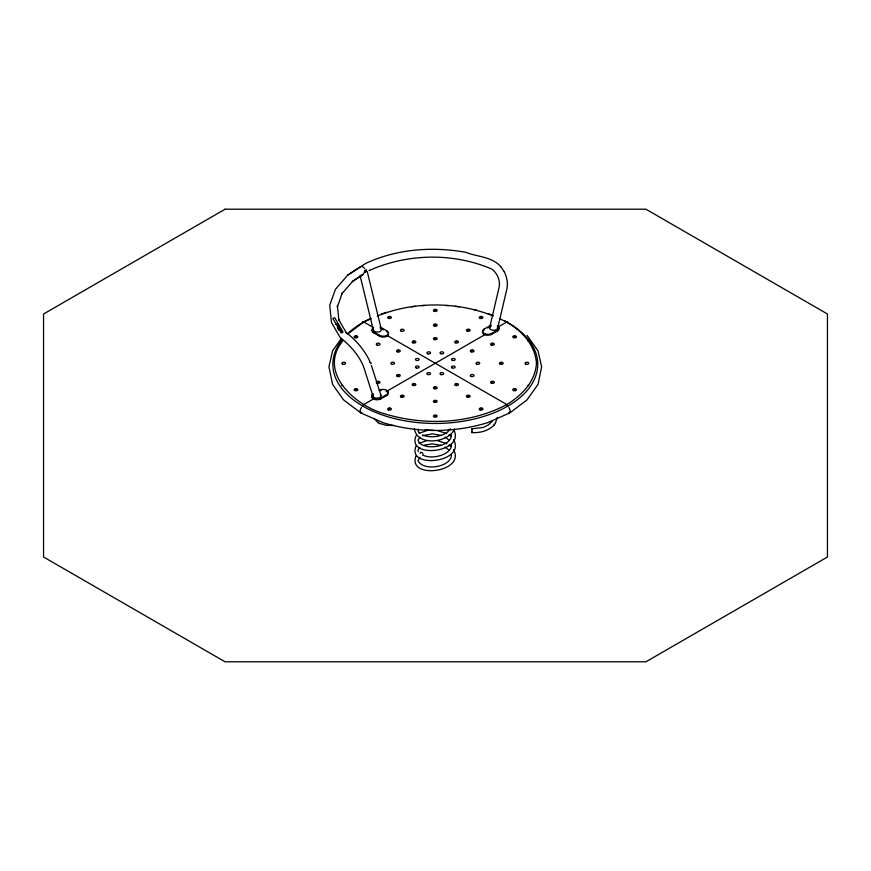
<?xml version="1.0" encoding="UTF-8"?>
<svg xmlns="http://www.w3.org/2000/svg" width="871" height="871" viewBox="0 0 871 871"><rect width="100%" height="100%" fill="white"/><g stroke="black" fill="none" stroke-linecap="round" stroke-linejoin="round"><path stroke-width="1.31" d="M365.635 272.09L365.548 270.533L365.657 271.894M362.859 322.499L362.88 322.248A1.274 0.631 66.1 0 1 363.632 322.03L371.155 318.699M497.21 417.438L495.294 423.415M414.422 428.717C416.676 446.496 448.184 443.219 454.564 429.098M472.234 431.537L471.832 432.604L471.94 428.815L483.405 427.4L488.653 424.765L492.224 421.216M362.891 322.248L362.869 322.368A1.274 0.74 60 0 1 363.762 321.976L373.147 327.398M489.665 327.659L499.127 287.169C500.466 280.244 497.189 272.971 491.712 269.03C453.116 252.525 407.334 253.363 369.054 270.609L369.522 270.304M497.711 328.16L506.955 288.595C508.098 282.825 506.813 276.924 504.255 271.708M381.302 329.249L367.279 271.719L365.504 270.435M342.074 293.56L342.368 292.798L337.36 306.853L337.415 305.993L338.873 320.31L338.667 319.494L346.516 333.136M418.407 429.044L418.189 431.243L419.713 433.17M360.474 266.864L365.94 263.303C396.926 248.954 432.147 246.341 465.528 252.252C477.177 256.945 491.995 256.477 500.76 266.668M361.432 407.41L360.093 410.187L360.834 412.952L383.066 422.696C416.948 433.072 453.649 433.072 487.531 422.696L509.459 413.05L510.09 410.339L508.958 407.476M416.066 435.783C406.136 459.463 466.203 452.67 453.639 429.675M416.066 455.849C406.583 479.703 465.985 472.703 453.628 449.741M341.28 338.547L332.57 350.882L328.944 366.767L332.57 384.372L343.544 399.865L360.834 412.952L362.118 413.039M450.459 428.848C444.863 437.013 430.873 438.451 422.489 434.999M471.919 432.626C479.943 433.029 488.794 431.003 494.282 424.743M494.086 424.994L495.501 423.143M416.207 445.669C405.657 469.534 466.616 462.741 453.53 439.572M360.561 266.744L347.867 274.996L335.411 289.357L329.717 305.307L331.47 322.466L339.919 337.153C349.946 345.504 359.538 355.346 363.98 367.943L373.147 396.512M341.552 294.18L352.788 281.235L362.684 274.801L365.58 270.75M419.974 437.264L418.015 440.04C420.791 451.505 452.866 447.596 451.363 434.128M419.844 447.422L417.971 450.1L418.298 451.494M419.974 457.319L417.982 460.683C423.415 471.94 452.506 466.921 451.374 454.172M366.397 269.716L364.383 271.001M347.681 334.072L363.86 321.9A1.274 0.827 53 0 0 362.891 322.248M352.167 281.562L361.988 275.192M347.867 274.996L361.019 266.493M497.363 329.194L496.546 329.543M418.951 433.323L427.607 430.361M419.114 443.285L427.519 440.399M497.461 325.743A5.324 3.07 0 0 1 497.461 330.087L491.582 333.473A5.324 3.07 0 0 1 484.058 333.473A5.324 3.07 0 0 1 484.058 329.129L489.927 325.743A5.324 3.07 0 0 1 491.026 325.253M487.575 327.964L489.927 326.614L489.927 325.743M374.312 398.461L363.762 404.547A1.274 0.74 -60 0 0 362.859 406.115M386.038 391.689L485.724 334.159M497.45 327.398L506.835 321.976A1.274 0.74 -60 0 1 507.739 322.499M373.256 393.67A5.324 3.07 0 0 0 373.256 398.014A5.324 3.07 0 0 0 380.79 398.014L386.67 394.628A5.324 3.07 0 0 0 386.67 390.284A5.324 3.07 0 0 0 379.135 390.284M484.058 329.129L484.058 330A5.324 3.07 0 0 0 484.058 334.344L485.158 334.834A5.324 3.07 0 0 0 491.582 334.344L497.461 330.958A5.324 3.07 0 0 0 498.833 327.986M373.256 394.541A5.324 3.07 0 0 0 373.256 398.885A5.324 3.07 0 0 0 380.79 398.885L386.67 395.499A5.324 3.07 0 0 0 386.67 391.155M362.684 274.801L361.051 275.399M377.317 315.966C413.834 301.301 456.763 301.301 493.269 315.966M422.468 435.685L432.386 433.867L441.096 435.369M335.389 324.241L337.251 323.468L342.564 332.7M424.155 445.081L432.43 443.883L441.042 445.364M341.835 385.624L342.63 385.439M527.957 341.116L528.762 340.92M434.956 430.426L425.168 429.817M393.703 425.484L386.256 425.309L379.767 423.48M508.555 413.006L509.981 412.778L527.053 399.865L538.028 384.372L541.642 366.767L538.028 350.882L527.053 335.389M437.427 430.535L446.79 433.66M437.416 440.574L446.888 443.742M341.835 340.92L342.63 341.116C317.392 372.461 355.292 405.875 384.71 413.834C424.71 425.875 469.643 424.155 506.966 404.492A1.274 0.631 66.1 0 1 507.706 405.821L507.739 406.136M527.957 385.439L528.762 385.624M471.94 428.815L472.245 429.632M424.046 455.642C434.553 459.725 452.474 453.617 451.418 444.319M499.431 318.699C517.875 326.44 534.936 342.325 536.46 363.272C535.371 381.77 521.653 395.423 506.726 404.656A1.274 0.827 53 0 1 507.695 405.853L507.728 406.006A1.274 0.74 60 0 0 506.835 404.547L387.214 335.52M373.964 418.396L378.373 422.751M378.058 422.587L380.05 423.622M445.146 437.079L449.49 440.486M445.048 447.063L449.403 450.383M362.554 266.591L364.655 268.453M373.583 327.572A5.324 3.07 0 0 0 373.583 331.916L379.451 335.313A5.324 3.07 0 0 0 386.985 335.313A5.324 3.07 0 0 0 386.985 330.969L381.106 327.572A5.324 3.07 0 0 0 380.006 327.082M383.458 329.804L381.106 328.443L381.106 327.572L380.344 328.182A4.05 2.341 0 0 1 378.199 332.036A4.05 2.341 0 0 1 373.496 329.031M372.2 329.826A5.324 3.07 0 0 0 373.583 332.787L379.451 336.184A5.324 3.07 0 0 0 386.985 336.184A5.324 3.07 0 0 0 386.985 331.84L386.985 330.969M448.903 434.869L450.906 436.469M449.022 444.961L450.786 446.398M346.103 332.482C356.043 340.169 364.503 349.881 369.783 361.356M448.347 429.261L449.392 430.339M500.705 266.58L504.265 271.73M337.415 327.768L338.775 330.12M371.405 365.548L380.91 395.184M360.039 275.443L373.387 330.24M514.609 335.966L514.609 336.837M514.609 388.847L514.609 389.718M501.315 362.412L501.315 363.272M497.461 330.087L497.461 330.958M492.474 343.348L492.474 344.219M492.474 381.465L492.474 382.336M491.582 333.473L491.582 334.344M481.086 316.619L481.086 317.49M481.086 408.172L481.086 409.043M472.18 350.109L472.18 350.98M468.304 329.401L468.304 330.261M468.304 395.39L468.304 396.261M456.589 341.105L456.589 341.976M456.589 383.675L456.589 384.547M435.293 309.532L435.293 310.403M435.293 324.284L435.293 325.155M435.293 337.817L435.293 338.688M435.293 386.974L435.293 387.845M435.293 400.497L435.293 401.368M435.293 415.249L435.293 416.12M413.997 341.105L413.997 341.976M413.997 383.675L413.997 384.547M402.282 395.39L402.282 396.261M398.406 350.109L398.406 350.98M398.406 374.704L398.406 375.575M389.511 316.619L389.511 317.49M389.511 408.172L389.511 409.043M386.67 394.628L386.67 395.499M380.79 398.014L380.79 398.885M379.451 335.313L379.451 336.184M378.123 381.465L378.123 382.336M373.583 331.916L373.583 332.787M355.989 335.966L355.989 336.837M355.989 388.847L355.989 389.718M497.395 326.973A4.05 2.341 0 0 1 496.96 329.292L496.23 329.728A4.05 2.341 0 0 1 490.536 329.38A4.05 2.341 0 0 1 491.157 326.092M380.235 390.665A5.324 3.07 0 0 1 381.52 390.36M380.475 394.628A4.05 2.341 0 0 1 377.655 398.156A4.05 2.341 0 0 1 373.093 395.303M372.734 329.086A5.324 3.07 0 0 1 373.583 328.443M497.461 326.614A5.324 3.07 0 0 1 498.299 327.246M420.116 453.356A1.905 1.296 59.7 0 1 422.065 452.659A1.905 1.296 59.7 0 1 422.805 455.479M504.527 320.724A102.44 59.141 0 0 1 517.722 399.441A102.44 59.141 0 0 1 383.567 415.369A102.44 59.141 0 0 1 341.889 340.038M347.475 333.865A102.44 59.141 0 0 1 370.589 318.47M381.542 313.974A102.44 59.141 0 0 1 386.517 312.308M411.362 306.81A102.44 59.141 0 0 1 415.282 306.32M421.923 305.677A102.44 59.141 0 0 1 424.602 305.503M445.985 305.503A102.44 59.141 0 0 1 448.663 305.677M455.315 306.32A102.44 59.141 0 0 1 459.235 306.81M473.846 309.521A102.44 59.141 0 0 1 476.459 310.163M487.793 313.527A102.44 59.141 0 0 1 492.801 315.378M417.688 358.449A1.84 1.067 0 0 1 418.842 360.061A1.84 1.067 0 0 1 415.826 360.137A1.84 1.067 0 0 1 416.73 358.471M376.414 382.739A1.84 1.067 0 0 1 378.199 381.269A1.84 1.067 0 0 1 379.756 382.826A1.84 1.067 0 0 1 376.653 382.979M356.696 335.858A1.84 1.067 0 0 1 357.35 337.556A1.84 1.067 0 0 1 354.345 337.327A1.84 1.067 0 0 1 355.749 335.781M369.511 362.216A1.84 1.067 0 0 1 370.741 363.926M515.316 335.858A1.84 1.067 0 0 1 515.97 337.556A1.84 1.067 0 0 1 512.975 337.327A1.84 1.067 0 0 1 514.369 335.781M436.001 415.14A1.84 1.067 0 0 1 436.654 416.839A1.84 1.067 0 0 1 433.66 416.61A1.84 1.067 0 0 1 435.054 415.064M342.031 332.363L341.214 332.972L332.885 318.492L334.747 317.719L342.924 331.938L342.031 332.363M225.056 209.214L43.55 314.006L43.55 556.994L225.056 661.786L645.944 661.786L827.45 556.994L827.45 314.006L645.944 209.214L225.056 209.214M401.161 331.111A1.84 1.067 0 0 0 404.111 330.403A1.84 1.067 0 0 0 401.575 329.282A1.84 1.067 0 0 0 401.161 331.111M479.965 318.329A1.84 1.067 0 0 0 482.915 317.621A1.84 1.067 0 0 0 480.378 316.5A1.84 1.067 0 0 0 479.965 318.329M412.876 342.826A1.84 1.067 0 0 0 415.826 342.118A1.84 1.067 0 0 0 413.29 340.997A1.84 1.067 0 0 0 412.876 342.826M440.606 353.659A1.84 1.067 0 0 0 443.655 353.103A1.84 1.067 0 0 0 441.303 351.862A1.84 1.067 0 0 0 440.606 353.659M455.468 342.826A1.84 1.067 0 0 0 458.418 342.118A1.84 1.067 0 0 0 455.892 340.997A1.84 1.067 0 0 0 455.468 342.826M427.748 353.778A1.84 1.067 0 0 0 430.579 352.929A1.84 1.067 0 0 0 427.89 351.928A1.84 1.067 0 0 0 427.748 353.778M467.183 331.111A1.84 1.067 0 0 0 470.133 330.403A1.84 1.067 0 0 0 467.607 329.282A1.84 1.067 0 0 0 467.183 331.111M388.379 318.329A1.84 1.067 0 0 0 391.34 317.621A1.84 1.067 0 0 0 388.804 316.5A1.84 1.067 0 0 0 388.379 318.329M434.172 326.004A1.84 1.067 0 0 0 437.122 325.297A1.84 1.067 0 0 0 434.585 324.175A1.84 1.067 0 0 0 434.172 326.004M434.172 339.527A1.84 1.067 0 0 0 437.122 338.819A1.84 1.067 0 0 0 434.585 337.698A1.84 1.067 0 0 0 434.172 339.527M434.172 311.252A1.84 1.067 0 0 0 437.122 310.544A1.84 1.067 0 0 0 434.585 309.423A1.84 1.067 0 0 0 434.172 311.252M376.991 345.058A1.84 1.067 0 0 0 379.952 344.361A1.84 1.067 0 0 0 377.415 343.228A1.84 1.067 0 0 0 376.991 345.058M354.867 390.556A1.84 1.067 0 0 0 357.818 389.849A1.84 1.067 0 0 0 355.281 388.727A1.84 1.067 0 0 0 354.867 390.556M397.285 351.83A1.84 1.067 0 0 0 400.235 351.122A1.84 1.067 0 0 0 397.699 350A1.84 1.067 0 0 0 397.285 351.83M416.294 367.965A1.84 1.067 0 0 0 419.125 367.105A1.84 1.067 0 0 0 416.436 366.114A1.84 1.067 0 0 0 416.294 367.965M397.285 376.414A1.84 1.067 0 0 0 400.235 375.717A1.84 1.067 0 0 0 397.699 374.584A1.84 1.067 0 0 0 397.285 376.414M391.58 364.122A1.84 1.067 0 0 0 394.53 363.414A1.84 1.067 0 0 0 391.994 362.292A1.84 1.067 0 0 0 391.58 364.122M342.597 364.122A1.84 1.067 0 0 0 345.547 363.414A1.84 1.067 0 0 0 343.011 362.292A1.84 1.067 0 0 0 342.597 364.122M491.353 383.186A1.84 1.067 0 0 0 494.303 382.478A1.84 1.067 0 0 0 491.767 381.356A1.84 1.067 0 0 0 491.353 383.186M471.059 376.414A1.84 1.067 0 0 0 474.009 375.717A1.84 1.067 0 0 0 471.483 374.584A1.84 1.067 0 0 0 471.059 376.414M452.321 360.387A1.84 1.067 0 0 0 455.152 359.538A1.84 1.067 0 0 0 452.452 358.547A1.84 1.067 0 0 0 452.321 360.387M471.059 351.83A1.84 1.067 0 0 0 474.009 351.122A1.84 1.067 0 0 0 471.483 350A1.84 1.067 0 0 0 471.059 351.83M452.06 367.845A1.84 1.067 0 0 0 455.108 367.29A1.84 1.067 0 0 0 452.757 366.049A1.84 1.067 0 0 0 452.06 367.845M491.353 345.058A1.84 1.067 0 0 0 494.303 344.361A1.84 1.067 0 0 0 491.767 343.228A1.84 1.067 0 0 0 491.353 345.058M513.487 390.556A1.84 1.067 0 0 0 516.438 389.849A1.84 1.067 0 0 0 513.901 388.727A1.84 1.067 0 0 0 513.487 390.556M500.194 364.122A1.84 1.067 0 0 0 503.144 363.414A1.84 1.067 0 0 0 500.618 362.292A1.84 1.067 0 0 0 500.194 364.122M476.775 364.122A1.84 1.067 0 0 0 479.725 363.414A1.84 1.067 0 0 0 477.188 362.292A1.84 1.067 0 0 0 476.775 364.122M525.757 364.122A1.84 1.067 0 0 0 528.708 363.414A1.84 1.067 0 0 0 526.171 362.292A1.84 1.067 0 0 0 525.757 364.122M467.183 397.111A1.84 1.067 0 0 0 470.133 396.403A1.84 1.067 0 0 0 467.607 395.282A1.84 1.067 0 0 0 467.183 397.111M388.379 409.882A1.84 1.067 0 0 0 391.34 409.174A1.84 1.067 0 0 0 388.804 408.053A1.84 1.067 0 0 0 388.379 409.882M455.468 385.396A1.84 1.067 0 0 0 458.418 384.688A1.84 1.067 0 0 0 455.892 383.567A1.84 1.067 0 0 0 455.468 385.396M427.498 374.432A1.84 1.067 0 0 0 430.546 373.877A1.84 1.067 0 0 0 428.184 372.636A1.84 1.067 0 0 0 427.498 374.432M412.876 385.396A1.84 1.067 0 0 0 415.826 384.688A1.84 1.067 0 0 0 413.29 383.567A1.84 1.067 0 0 0 412.876 385.396M440.857 374.552A1.84 1.067 0 0 0 443.698 373.692A1.84 1.067 0 0 0 440.998 372.701A1.84 1.067 0 0 0 440.857 374.552M401.161 397.111A1.84 1.067 0 0 0 404.111 396.403A1.84 1.067 0 0 0 401.575 395.282A1.84 1.067 0 0 0 401.161 397.111M479.965 409.882A1.84 1.067 0 0 0 482.915 409.174A1.84 1.067 0 0 0 480.378 408.053A1.84 1.067 0 0 0 479.965 409.882M434.172 402.217A1.84 1.067 0 0 0 437.122 401.509A1.84 1.067 0 0 0 434.585 400.388A1.84 1.067 0 0 0 434.172 402.217M434.172 388.684A1.84 1.067 0 0 0 437.122 387.976A1.84 1.067 0 0 0 434.585 386.855A1.84 1.067 0 0 0 434.172 388.684"/></g></svg>
